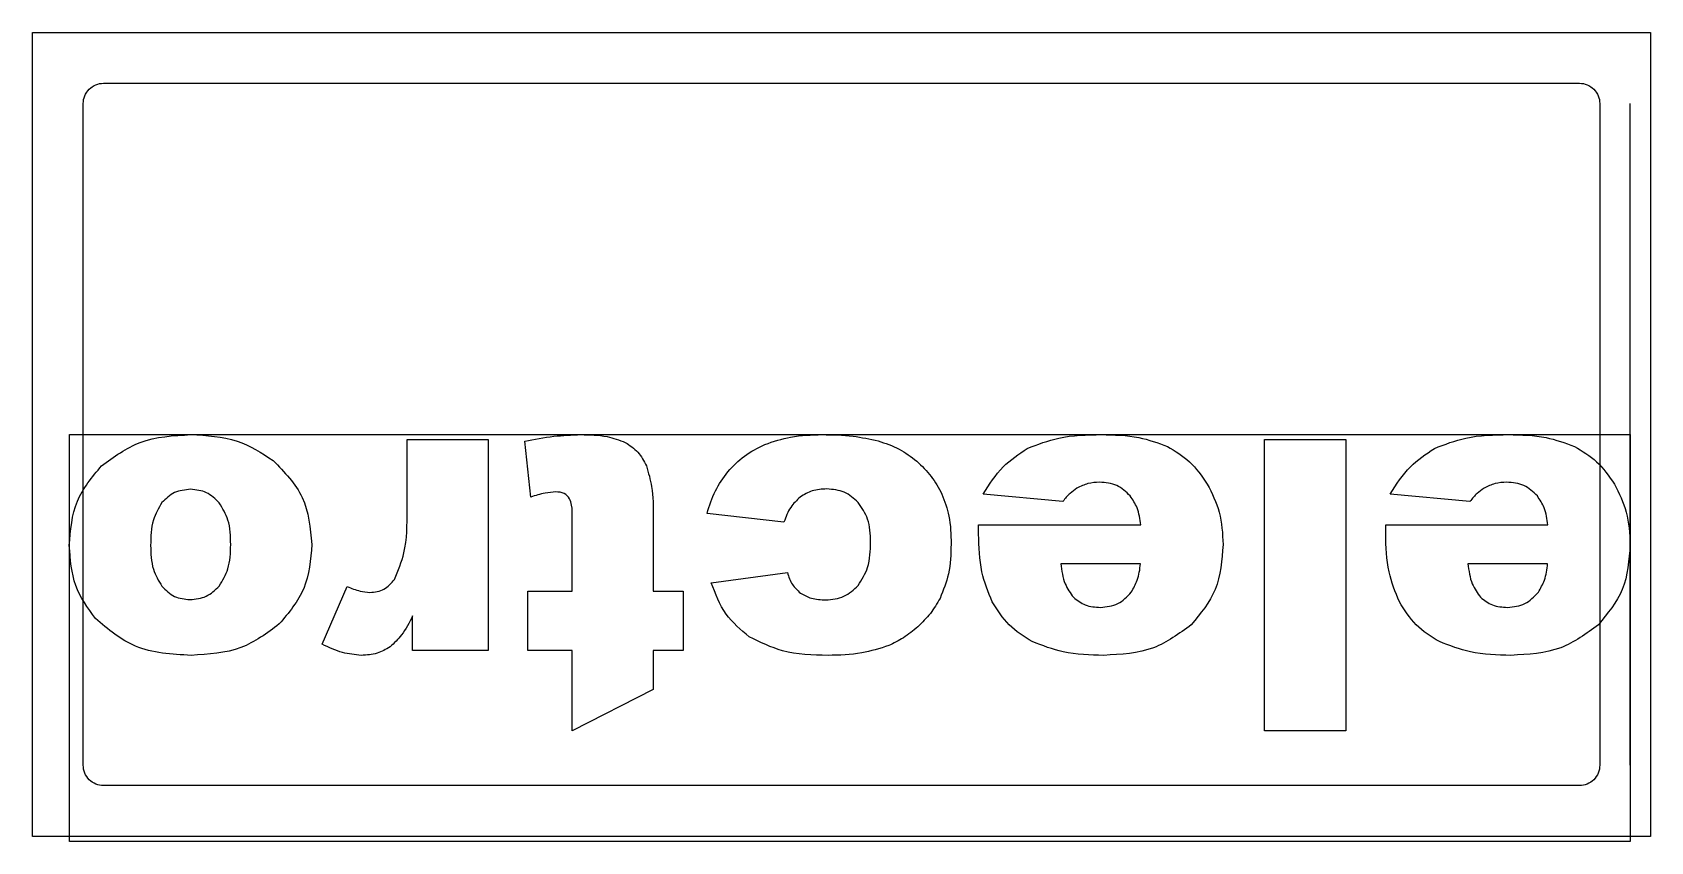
# Model space of a CAD drawing. Header units: millimetres. Extents: x -67 to 92, y -50 to 29.
import ezdxf

# ---------------------------------------------------------------- set-up
doc = ezdxf.new("R2010")
doc.units = ezdxf.units.MM
doc.layers.get('0').update_dxf_attribs({"linetype": 'CONTINUOUS'})

msp = doc.modelspace()

# ---------------------------------------------------------------- linework, layer by layer
for p, q in [((90, -43), (90, 22)), ((-30.19, -17.94), (-30.19, -10.99)), ((-30.19, -10.99), (-22.2, -10.99)), ((-22.2, -10.99), (-22.2, -31.73)), ((54.07, -39.62), (54.07, -10.99)), ((54.07, -10.99), (62.04, -10.99)), ((62.04, -10.99), (62.04, -39.62)), ((-18.04, -16.65), (-18.62, -11.16)), ((34.25, -17.08), (26.42, -16.36)), ((74.25, -17.08), (66.42, -16.36)), ((-13.96, -25.91), (-13.96, -18.56)), ((-5.99, -18.62), (-5.99, -25.91)), ((6.85, -19.11), (-0.71, -18.25)), ((25.97, -19.39), (41.9, -19.39)), ((25.97, -20.29), (25.97, -19.39)), ((65.97, -19.39), (81.9, -19.39)), ((65.97, -20.29), (65.97, -19.39)), ((41.88, -23.2), (34.05, -23.2)), ((81.88, -23.2), (74.05, -23.2)), ((-0.3, -25.07), (7.18, -24.07)), ((-38.53, -31.11), (-36.06, -25.44)), ((-18.33, -31.73), (-18.33, -25.91)), ((-18.33, -25.91), (-13.96, -25.91)), ((-5.99, -25.91), (-3.06, -25.91)), ((-3.06, -25.91), (-3.06, -31.73)), ((-29.64, -31.73), (-29.64, -28.33)), ((-22.2, -31.73), (-29.64, -31.73)), ((-13.96, -31.73), (-18.33, -31.73)), ((-13.96, -39.62), (-13.96, -31.73)), ((-3.06, -31.73), (-5.99, -31.73)), ((-5.99, -31.73), (-5.99, -35.54)), ((-5.99, -35.54), (-13.96, -39.62)), ((62.04, -39.62), (54.07, -39.62))]:
    msp.add_line(p, q)
for points in [[(-67, 29), (92, 29), (92, -50), (-67, -50)], [(-63.36, -10.5), (90, -10.5), (90, -50.5), (-63.36, -50.5)]]:
    msp.add_lwpolyline(points, close=True)
msp.add_lwpolyline([(-62, 22, -0.414214), (-60, 24), (85, 24, -0.414214), (87, 22), (87, -43, -0.414214), (85, -45), (-60, -45, -0.414214), (-62, -43)], format="xyb", close=True)
for points, knots in [([(-60.2, -13.58), (-58.98, -12.69), (-56.38, -10.78), (-53.14, -10.61), (-51.42, -10.52)], [0, 0, 0, 0, 0.4422331, 0.9477975, 0.9477975, 0.9477975, 0.9477975]), ([(-51.42, -10.52), (-49.87, -10.6), (-46.94, -10.74), (-44.48, -12.32), (-43.33, -13.06)], [0, 0, 0, 0, 0.4565824, 0.860707, 0.860707, 0.860707, 0.860707]), ([(-18.62, -11.16), (-17.68, -10.98), (-15.86, -10.62), (-14, -10.55), (-13.12, -10.52)], [0, 0, 0, 0, 0.2892245, 0.5553378, 0.5553378, 0.5553378, 0.5553378]), ([(-13.12, -10.52), (-12.25, -10.53), (-10.74, -10.54), (-9.33, -11.06), (-8.74, -11.28)], [0, 0, 0, 0, 0.2585131, 0.4470429, 0.4470429, 0.4470429, 0.4470429]), ([(4.98, -11.48), (5.81, -11.2), (7.64, -10.59), (9.57, -10.54), (10.61, -10.52)], [0, 0, 0, 0, 0.261743, 0.5744273, 0.5744273, 0.5744273, 0.5744273]), ([(10.61, -10.52), (11.63, -10.53), (13.48, -10.56), (15.29, -10.96), (16.11, -11.13)], [0, 0, 0, 0, 0.3028802, 0.554454, 0.554454, 0.554454, 0.554454]), ([(30.75, -11.88), (31.77, -11.48), (34.11, -10.58), (36.62, -10.54), (38.04, -10.52)], [0, 0, 0, 0, 0.3254171, 0.7462213, 0.7462213, 0.7462213, 0.7462213]), ([(38.04, -10.52), (39.28, -10.54), (41.51, -10.58), (43.6, -11.34), (44.52, -11.68)], [0, 0, 0, 0, 0.3693086, 0.6628214, 0.6628214, 0.6628214, 0.6628214]), ([(70.75, -11.88), (71.77, -11.48), (74.11, -10.58), (76.62, -10.54), (78.04, -10.52)], [0, 0, 0, 0, 0.3254171, 0.7462213, 0.7462213, 0.7462213, 0.7462213]), ([(78.04, -10.52), (79.28, -10.54), (81.51, -10.58), (83.6, -11.34), (84.52, -11.68)], [0, 0, 0, 0, 0.3693086, 0.6628214, 0.6628214, 0.6628214, 0.6628214]), ([(-8.74, -11.28), (-8.3, -11.57), (-7.41, -12.16), (-6.91, -13.11), (-6.66, -13.59)], [0, 0, 0, 0, 0.1553835, 0.3155602, 0.3155602, 0.3155602, 0.3155602]), ([(1.34, -14.16), (1.85, -13.62), (2.9, -12.5), (4.28, -11.82), (4.98, -11.48)], [0, 0, 0, 0, 0.2234742, 0.4558276, 0.4558276, 0.4558276, 0.4558276]), ([(16.11, -11.13), (16.81, -11.37), (18.19, -11.82), (19.33, -12.7), (19.89, -13.12)], [0, 0, 0, 0, 0.2196266, 0.4298275, 0.4298275, 0.4298275, 0.4298275]), ([(26.42, -16.36), (27.02, -15.41), (28.15, -13.61), (29.92, -12.43), (30.75, -11.88)], [0, 0, 0, 0, 0.3336023, 0.6298552, 0.6298552, 0.6298552, 0.6298552]), ([(44.52, -11.68), (45.28, -12.14), (46.86, -13.08), (47.9, -14.59), (48.44, -15.37)], [0, 0, 0, 0, 0.2632512, 0.5437237, 0.5437237, 0.5437237, 0.5437237]), ([(66.42, -16.36), (67.02, -15.41), (68.15, -13.61), (69.92, -12.43), (70.75, -11.88)], [0, 0, 0, 0, 0.3336023, 0.6298552, 0.6298552, 0.6298552, 0.6298552]), ([(84.52, -11.68), (85.28, -12.14), (86.86, -13.08), (87.9, -14.59), (88.44, -15.37)], [0, 0, 0, 0, 0.2632512, 0.5437237, 0.5437237, 0.5437237, 0.5437237]), ([(-63.37, -21.42), (-63.25, -19.91), (-63.02, -16.96), (-61.12, -14.69), (-60.2, -13.58)], [0, 0, 0, 0, 0.4424751, 0.8648219, 0.8648219, 0.8648219, 0.8648219]), ([(-43.33, -13.06), (-42.23, -14.2), (-39.99, -16.5), (-39.69, -19.69), (-39.54, -21.3)], [0, 0, 0, 0, 0.4612281, 0.9317985, 0.9317985, 0.9317985, 0.9317985]), ([(-6.66, -13.59), (-6.47, -14.27), (-5.99, -15.9), (-5.99, -17.61), (-5.99, -18.62)], [0, 0, 0, 0, 0.2092989, 0.5089404, 0.5089404, 0.5089404, 0.5089404]), ([(-0.71, -18.25), (-0.48, -17.5), (-0.02, -16.02), (0.89, -14.77), (1.34, -14.16)], [0, 0, 0, 0, 0.2353968, 0.4604215, 0.4604215, 0.4604215, 0.4604215]), ([(19.89, -13.12), (20.39, -13.6), (21.38, -14.55), (22.04, -15.76), (22.37, -16.35)], [0, 0, 0, 0, 0.2055981, 0.4093429, 0.4093429, 0.4093429, 0.4093429]), ([(-51.46, -15.89), (-52, -15.95), (-53.1, -16.05), (-53.88, -16.82), (-54.28, -17.2)], [0, 0, 0, 0, 0.1598771, 0.3193794, 0.3193794, 0.3193794, 0.3193794]), ([(-48.63, -17.22), (-49.03, -16.83), (-49.82, -16.06), (-50.91, -15.95), (-51.46, -15.89)], [0, 0, 0, 0, 0.1611744, 0.320197, 0.320197, 0.320197, 0.320197]), ([(11.06, -15.85), (10.57, -15.88), (9.63, -15.93), (8.82, -16.42), (8.44, -16.65)], [0, 0, 0, 0, 0.1451857, 0.2783901, 0.2783901, 0.2783901, 0.2783901]), ([(14.15, -17.18), (13.72, -16.79), (12.83, -16.01), (11.66, -15.9), (11.06, -15.85)], [0, 0, 0, 0, 0.1698399, 0.3439222, 0.3439222, 0.3439222, 0.3439222]), ([(35.63, -15.77), (35.4, -15.94), (34.88, -16.31), (34.47, -16.8), (34.25, -17.08)], [0, 0, 0, 0, 0.0842819, 0.1914572, 0.1914572, 0.1914572, 0.1914572]), ([(37.86, -15.19), (37.47, -15.21), (36.69, -15.26), (35.99, -15.6), (35.63, -15.77)], [0, 0, 0, 0, 0.115193, 0.2321606, 0.2321606, 0.2321606, 0.2321606]), ([(40.87, -16.54), (40.45, -16.14), (39.61, -15.35), (38.45, -15.24), (37.86, -15.19)], [0, 0, 0, 0, 0.1668986, 0.338213, 0.338213, 0.338213, 0.338213]), ([(48.44, -15.37), (48.89, -16.27), (49.83, -18.14), (49.94, -20.24), (49.99, -21.32)], [0, 0, 0, 0, 0.2987765, 0.6207055, 0.6207055, 0.6207055, 0.6207055]), ([(75.63, -15.77), (75.4, -15.94), (74.88, -16.31), (74.47, -16.8), (74.25, -17.08)], [0, 0, 0, 0, 0.0842819, 0.1914572, 0.1914572, 0.1914572, 0.1914572]), ([(77.86, -15.19), (77.47, -15.21), (76.69, -15.26), (75.99, -15.6), (75.63, -15.77)], [0, 0, 0, 0, 0.115193, 0.2321606, 0.2321606, 0.2321606, 0.2321606]), ([(80.87, -16.54), (80.45, -16.14), (79.61, -15.35), (78.45, -15.24), (77.86, -15.19)], [0, 0, 0, 0, 0.1668986, 0.338213, 0.338213, 0.338213, 0.338213]), ([(88.44, -15.37), (88.89, -16.27), (89.83, -18.14), (89.94, -20.24), (89.99, -21.32)], [0, 0, 0, 0, 0.2987765, 0.6207055, 0.6207055, 0.6207055, 0.6207055]), ([(-54.28, -17.2), (-54.6, -17.75), (-55.34, -19.05), (-55.37, -20.54), (-55.38, -21.4)], [0, 0, 0, 0, 0.1894451, 0.4404774, 0.4404774, 0.4404774, 0.4404774]), ([(-47.51, -21.32), (-47.53, -20.49), (-47.56, -19.03), (-48.31, -17.77), (-48.63, -17.22)], [0, 0, 0, 0, 0.2428394, 0.431617, 0.431617, 0.431617, 0.431617]), ([(-15.58, -16.14), (-15.93, -16.18), (-16.77, -16.25), (-17.57, -16.51), (-18.04, -16.65)], [0, 0, 0, 0, 0.1062273, 0.2519006, 0.2519006, 0.2519006, 0.2519006]), ([(-14.21, -16.81), (-14.37, -16.61), (-14.73, -16.2), (-15.28, -16.16), (-15.58, -16.14)], [0, 0, 0, 0, 0.0731865, 0.1578322, 0.1578322, 0.1578322, 0.1578322]), ([(-13.96, -18.56), (-13.95, -18.19), (-13.94, -17.59), (-14.14, -17.02), (-14.21, -16.81)], [0, 0, 0, 0, 0.1103055, 0.1783182, 0.1783182, 0.1783182, 0.1783182]), ([(8.44, -16.65), (8.1, -16.97), (7.37, -17.66), (7.03, -18.61), (6.85, -19.11)], [0, 0, 0, 0, 0.1377215, 0.2966765, 0.2966765, 0.2966765, 0.2966765]), ([(15.36, -21.06), (15.33, -20.28), (15.28, -18.87), (14.5, -17.71), (14.15, -17.18)], [0, 0, 0, 0, 0.2267235, 0.4135593, 0.4135593, 0.4135593, 0.4135593]), ([(22.37, -16.35), (22.63, -17.07), (23.22, -18.65), (23.25, -20.34), (23.27, -21.27)], [0, 0, 0, 0, 0.2259091, 0.5029404, 0.5029404, 0.5029404, 0.5029404]), ([(41.9, -19.39), (41.83, -18.81), (41.69, -17.78), (41.12, -16.92), (40.87, -16.54)], [0, 0, 0, 0, 0.1709605, 0.3067457, 0.3067457, 0.3067457, 0.3067457]), ([(81.9, -19.39), (81.83, -18.81), (81.69, -17.78), (81.12, -16.92), (80.87, -16.54)], [0, 0, 0, 0, 0.1709605, 0.3067457, 0.3067457, 0.3067457, 0.3067457]), ([(-31.42, -24.74), (-31.06, -23.88), (-30.17, -21.72), (-30.18, -19.36), (-30.19, -17.94)], [0, 0, 0, 0, 0.2765918, 0.696665, 0.696665, 0.696665, 0.696665]), ([(27.31, -26.95), (26.92, -25.98), (26.06, -23.84), (26, -21.54), (25.97, -20.29)], [0, 0, 0, 0, 0.3112991, 0.6844054, 0.6844054, 0.6844054, 0.6844054]), ([(67.31, -26.95), (66.92, -25.98), (66.06, -23.84), (66, -21.54), (65.97, -20.29)], [0, 0, 0, 0, 0.3112991, 0.6844054, 0.6844054, 0.6844054, 0.6844054]), ([(-60.81, -28.59), (-61.56, -27.54), (-63.09, -25.4), (-63.27, -22.77), (-63.37, -21.42)], [0, 0, 0, 0, 0.3771713, 0.7744444, 0.7744444, 0.7744444, 0.7744444]), ([(-55.38, -21.4), (-55.36, -22.2), (-55.33, -23.64), (-54.59, -24.87), (-54.27, -25.41)], [0, 0, 0, 0, 0.2367491, 0.4227972, 0.4227972, 0.4227972, 0.4227972]), ([(-48.64, -25.39), (-48.31, -24.84), (-47.57, -23.6), (-47.53, -22.14), (-47.51, -21.32)], [0, 0, 0, 0, 0.1888874, 0.4290881, 0.4290881, 0.4290881, 0.4290881]), ([(-39.54, -21.3), (-39.66, -22.8), (-39.91, -25.75), (-41.81, -28.01), (-42.74, -29.12)], [0, 0, 0, 0, 0.4402061, 0.8641974, 0.8641974, 0.8641974, 0.8641974]), ([(14.14, -25.34), (14.5, -24.76), (15.3, -23.46), (15.34, -21.92), (15.36, -21.06)], [0, 0, 0, 0, 0.1998641, 0.452019, 0.452019, 0.452019, 0.452019]), ([(23.27, -21.27), (23.24, -22.26), (23.19, -24.1), (22.5, -25.81), (22.18, -26.6)], [0, 0, 0, 0, 0.2944775, 0.5476742, 0.5476742, 0.5476742, 0.5476742]), ([(49.99, -21.32), (49.88, -22.85), (49.66, -25.8), (47.78, -28.09), (46.87, -29.19)], [0, 0, 0, 0, 0.4467817, 0.8652485, 0.8652485, 0.8652485, 0.8652485]), ([(89.99, -21.32), (89.88, -22.85), (89.66, -25.8), (87.78, -28.09), (86.87, -29.19)], [0, 0, 0, 0, 0.4467817, 0.8652485, 0.8652485, 0.8652485, 0.8652485]), ([(34.05, -23.2), (34.14, -23.88), (34.28, -25.09), (34.99, -26.07), (35.29, -26.5)], [0, 0, 0, 0, 0.2023166, 0.3576202, 0.3576202, 0.3576202, 0.3576202]), ([(40.97, -25.99), (41.19, -25.61), (41.69, -24.75), (41.81, -23.75), (41.88, -23.2)], [0, 0, 0, 0, 0.1308029, 0.296659, 0.296659, 0.296659, 0.296659]), ([(74.05, -23.2), (74.14, -23.88), (74.28, -25.09), (74.99, -26.07), (75.29, -26.5)], [0, 0, 0, 0, 0.2023166, 0.3576202, 0.3576202, 0.3576202, 0.3576202]), ([(80.97, -25.99), (81.19, -25.61), (81.69, -24.75), (81.81, -23.75), (81.88, -23.2)], [0, 0, 0, 0, 0.1308029, 0.296659, 0.296659, 0.296659, 0.296659]), ([(-54.27, -25.41), (-53.88, -25.8), (-53.11, -26.56), (-52.04, -26.67), (-51.51, -26.73)], [0, 0, 0, 0, 0.1589963, 0.3134331, 0.3134331, 0.3134331, 0.3134331]), ([(-51.51, -26.73), (-50.96, -26.67), (-49.85, -26.56), (-49.04, -25.78), (-48.64, -25.39)], [0, 0, 0, 0, 0.1621779, 0.3251493, 0.3251493, 0.3251493, 0.3251493]), ([(-33.84, -26.03), (-33.35, -25.97), (-32.37, -25.87), (-31.73, -25.11), (-31.42, -24.74)], [0, 0, 0, 0, 0.1423673, 0.2840092, 0.2840092, 0.2840092, 0.2840092]), ([(3.44, -30.38), (2.61, -29.69), (0.9, -28.25), (0.11, -26.15), (-0.3, -25.07)], [0, 0, 0, 0, 0.3185167, 0.6595462, 0.6595462, 0.6595462, 0.6595462]), ([(7.18, -24.07), (7.31, -24.48), (7.56, -25.26), (8.17, -25.81), (8.46, -26.08)], [0, 0, 0, 0, 0.1265624, 0.2412539, 0.2412539, 0.2412539, 0.2412539]), ([(10.95, -26.75), (11.57, -26.7), (12.8, -26.59), (13.7, -25.75), (14.14, -25.34)], [0, 0, 0, 0, 0.1819313, 0.3582308, 0.3582308, 0.3582308, 0.3582308]), ([(-36.06, -25.44), (-35.65, -25.61), (-34.93, -25.91), (-34.16, -25.99), (-33.84, -26.03)], [0, 0, 0, 0, 0.1334215, 0.2312046, 0.2312046, 0.2312046, 0.2312046]), ([(8.46, -26.08), (8.81, -26.27), (9.58, -26.7), (10.47, -26.73), (10.95, -26.75)], [0, 0, 0, 0, 0.1198216, 0.2612096, 0.2612096, 0.2612096, 0.2612096]), ([(22.18, -26.6), (21.88, -27.11), (21.28, -28.14), (20.43, -28.98), (19.99, -29.4)], [0, 0, 0, 0, 0.1757629, 0.3568588, 0.3568588, 0.3568588, 0.3568588]), ([(31.24, -30.85), (30.43, -30.35), (28.82, -29.36), (27.82, -27.75), (27.31, -26.95)], [0, 0, 0, 0, 0.2806955, 0.560496, 0.560496, 0.560496, 0.560496]), ([(35.29, -26.5), (35.66, -26.79), (36.44, -27.39), (37.43, -27.46), (37.94, -27.49)], [0, 0, 0, 0, 0.138358, 0.288629, 0.288629, 0.288629, 0.288629]), ([(37.94, -27.49), (38.54, -27.43), (39.74, -27.31), (40.56, -26.43), (40.97, -25.99)], [0, 0, 0, 0, 0.1745085, 0.3483818, 0.3483818, 0.3483818, 0.3483818]), ([(71.24, -30.85), (70.43, -30.35), (68.82, -29.36), (67.82, -27.75), (67.31, -26.95)], [0, 0, 0, 0, 0.2806955, 0.560496, 0.560496, 0.560496, 0.560496]), ([(75.29, -26.5), (75.66, -26.79), (76.44, -27.39), (77.43, -27.46), (77.94, -27.49)], [0, 0, 0, 0, 0.138358, 0.288629, 0.288629, 0.288629, 0.288629]), ([(77.94, -27.49), (78.54, -27.43), (79.74, -27.31), (80.56, -26.43), (80.97, -25.99)], [0, 0, 0, 0, 0.1745085, 0.3483818, 0.3483818, 0.3483818, 0.3483818]), ([(-51.4, -32.2), (-53.3, -32.1), (-56.85, -31.91), (-59.56, -29.64), (-60.81, -28.59)], [0, 0, 0, 0, 0.554285, 1.032923, 1.032923, 1.032923, 1.032923]), ([(-29.64, -28.33), (-29.96, -28.98), (-30.54, -30.12), (-31.46, -30.99), (-31.86, -31.37)], [0, 0, 0, 0, 0.2158924, 0.3785498, 0.3785498, 0.3785498, 0.3785498]), ([(-42.74, -29.12), (-43.95, -30.02), (-46.51, -31.92), (-49.71, -32.1), (-51.4, -32.2)], [0, 0, 0, 0, 0.4415362, 0.9363189, 0.9363189, 0.9363189, 0.9363189]), ([(19.99, -29.4), (19.54, -29.78), (18.66, -30.52), (17.63, -31.01), (17.14, -31.24)], [0, 0, 0, 0, 0.1773475, 0.3408027, 0.3408027, 0.3408027, 0.3408027]), ([(46.87, -29.19), (45.68, -30.07), (43.13, -31.94), (39.96, -32.11), (38.27, -32.2)], [0, 0, 0, 0, 0.4340719, 0.9293158, 0.9293158, 0.9293158, 0.9293158]), ([(86.87, -29.19), (85.68, -30.07), (83.13, -31.94), (79.96, -32.11), (78.27, -32.2)], [0, 0, 0, 0, 0.4340719, 0.9293158, 0.9293158, 0.9293158, 0.9293158]), ([(-34.68, -32.2), (-35.3, -32.14), (-36.65, -32.02), (-37.87, -31.42), (-38.53, -31.11)], [0, 0, 0, 0, 0.1861018, 0.4029036, 0.4029036, 0.4029036, 0.4029036]), ([(-31.86, -31.37), (-32.27, -31.61), (-33.14, -32.12), (-34.15, -32.17), (-34.68, -32.2)], [0, 0, 0, 0, 0.1420542, 0.2979823, 0.2979823, 0.2979823, 0.2979823]), ([(11.18, -32.2), (9.66, -32.17), (6.94, -32.11), (4.51, -30.91), (3.44, -30.38)], [0, 0, 0, 0, 0.4498078, 0.803962, 0.803962, 0.803962, 0.803962]), ([(17.14, -31.24), (16.26, -31.52), (14.33, -32.14), (12.29, -32.18), (11.18, -32.2)], [0, 0, 0, 0, 0.2746627, 0.6060922, 0.6060922, 0.6060922, 0.6060922]), ([(38.27, -32.2), (36.93, -32.17), (34.5, -32.12), (32.24, -31.24), (31.24, -30.85)], [0, 0, 0, 0, 0.3998594, 0.7208742, 0.7208742, 0.7208742, 0.7208742]), ([(78.27, -32.2), (76.93, -32.17), (74.5, -32.12), (72.24, -31.24), (71.24, -30.85)], [0, 0, 0, 0, 0.3998594, 0.7208742, 0.7208742, 0.7208742, 0.7208742])]:
    msp.add_open_spline(points, degree=3, knots=knots)

doc.saveas('drawing.dxf')
